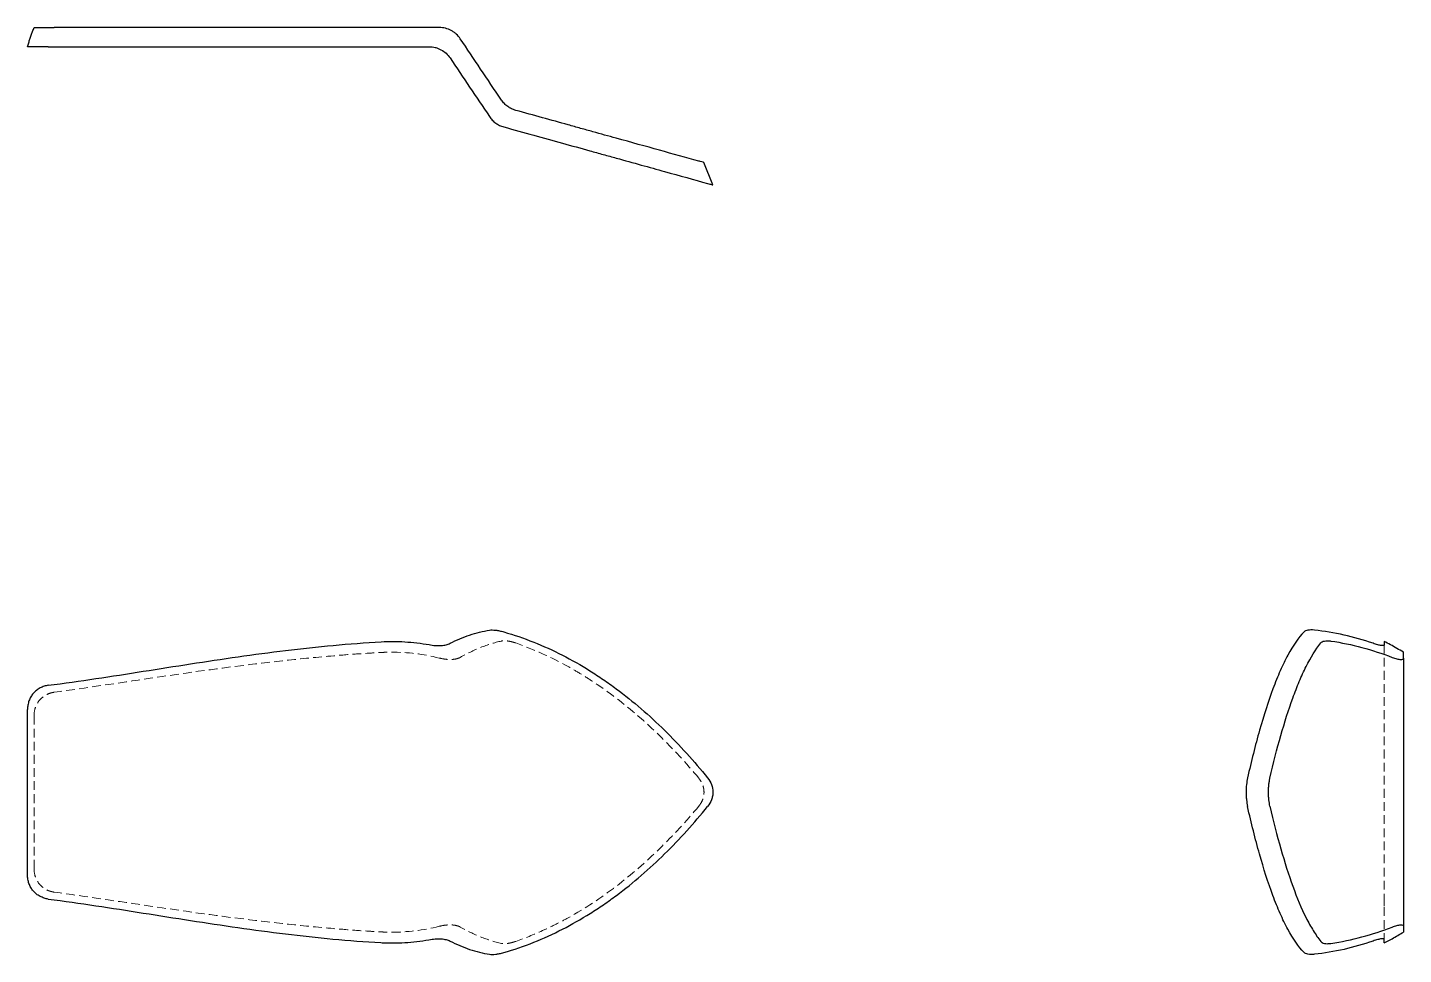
# Model space of a CAD drawing. Header units: millimetres. Extents: x 33 to 233, y 33 to 168.
import ezdxf

# ---------------------------------------------------------------- set-up
doc = ezdxf.new("R2010")
doc.units = ezdxf.units.MM
doc.linetypes.add('HIDDEN', pattern=[1.905, 1.27, -0.635])

msp = doc.modelspace()

# ---------------------------------------------------------------- linework, layer by layer
at = {"color": 7, "linetype": 'Continuous', "lineweight": 25}
for p, q in [((132.74, 145.19), (131.43, 148.45)), ((233.06, 76.48), (233.06, 37.52)), ((33.18, 44.98), (33.18, 69.02))]:
    msp.add_line(p, q, dxfattribs=at)
at = {"color": 7, "linetype": 'HIDDEN', "lineweight": 18}
for p, q in [((230.27, 78.42), (230.27, 35.58)), ((34.13, 45.9), (34.13, 68.1))]:
    msp.add_line(p, q, dxfattribs=at)
at = {"color": 7, "linetype": 'Continuous', "lineweight": 25}
for points, knots in [([(33.18, 165.27), (33.24, 165.46), (33.35, 165.83), (33.53, 166.39), (33.72, 166.94), (33.92, 167.5), (34.06, 167.87), (34.13, 168.06)], [0, 0, 0, 0, 0.196702, 0.395132, 0.595211, 0.796861, 1, 1, 1, 1]), ([(34.13, 168.06), (34.13, 168.06), (34.19, 168.06), (34.47, 168.06), (34.67, 168.06), (35.07, 168.06), (35.22, 168.06), (35.54, 168.06), (35.71, 168.06), (36.08, 168.06), (36.27, 168.06), (36.66, 168.06), (36.86, 168.06), (37.07, 168.06)], [0, 0, 0, 0, 0.25, 0.25, 0.5, 0.5, 0.625, 0.625, 0.75, 0.75, 0.875, 0.875, 1, 1, 1, 1]), ([(92.99, 168.06), (90.68, 168.06), (88.36, 168.06), (85.73, 168.06), (85.44, 168.06), (84.85, 168.06), (84.56, 168.06), (83.68, 168.06), (83.1, 168.06), (81.34, 168.06), (80.17, 168.06), (76.65, 168.06), (74.31, 168.06), (69.64, 168.06), (67.31, 168.06), (60.32, 168.06), (55.66, 168.06), (46.37, 168.06), (41.72, 168.06), (37.07, 168.06)], [0, 0, 0, 0, 0.125, 0.125, 0.140625, 0.140625, 0.15625, 0.15625, 0.1875, 0.1875, 0.25, 0.25, 0.375, 0.375, 0.5, 0.5, 0.75, 0.75, 1, 1, 1, 1]), ([(96.05, 166.43), (95.89, 166.67), (95.69, 166.89), (95.36, 167.2), (95.24, 167.29), (94.99, 167.47), (94.87, 167.55), (94.46, 167.76), (94.17, 167.88), (93.59, 168.02), (93.29, 168.06), (92.99, 168.06)], [0, 0, 0, 0, 0.25, 0.25, 0.375, 0.375, 0.5, 0.5, 0.75, 0.75, 1, 1, 1, 1]), ([(102.02, 157.53), (101.01, 159.04), (100, 160.54), (98.01, 163.51), (97.03, 164.97), (96.05, 166.43)], [0, 0, 0, 0, 0.5, 0.5, 1, 1, 1, 1]), ([(36.2, 165.27), (35.99, 165.27), (35.78, 165.27), (35.38, 165.27), (35.19, 165.27), (34.81, 165.27), (34.64, 165.27), (34.31, 165.27), (34.16, 165.27), (33.88, 165.27), (33.76, 165.27), (33.55, 165.27), (33.46, 165.27), (33.32, 165.27), (33.27, 165.27), (33.2, 165.27), (33.18, 165.27), (33.18, 165.27)], [0, 0, 0, 0, 0.125, 0.125, 0.25, 0.25, 0.375, 0.375, 0.5, 0.5, 0.625, 0.625, 0.75, 0.75, 0.875, 0.875, 1, 1, 1, 1]), ([(36.2, 165.27), (40.8, 165.27), (45.4, 165.27), (54.58, 165.27), (59.16, 165.27), (68.36, 165.27), (72.98, 165.27), (79.91, 165.27), (82.22, 165.27), (85.11, 165.27), (85.69, 165.27), (86.85, 165.27), (87.43, 165.27), (89.17, 165.27), (90.34, 165.27), (91.51, 165.27)], [0, 0, 0, 0, 0.25, 0.25, 0.5, 0.5, 0.75, 0.75, 0.875, 0.875, 0.90625, 0.90625, 0.9375, 0.9375, 1, 1, 1, 1]), ([(91.51, 165.27), (91.81, 165.27), (92.11, 165.24), (92.55, 165.13), (92.69, 165.08), (92.98, 164.97), (93.11, 164.91), (93.51, 164.69), (93.77, 164.52), (94.21, 164.11), (94.4, 163.89), (94.57, 163.64)], [0, 0, 0, 0, 0.25, 0.25, 0.375, 0.375, 0.5, 0.5, 0.75, 0.75, 1, 1, 1, 1]), ([(94.57, 163.64), (95.5, 162.25), (96.45, 160.84), (98.35, 158), (99.32, 156.57), (100.29, 155.12)], [0, 0, 0, 0, 0.5, 0.5, 1, 1, 1, 1]), ([(104.1, 156.03), (103.89, 156.09), (103.7, 156.16), (103.31, 156.35), (103.12, 156.46), (102.76, 156.71), (102.6, 156.86), (102.29, 157.17), (102.15, 157.35), (102.02, 157.53)], [0, 0, 0, 0, 0.25, 0.25, 0.5, 0.5, 0.75, 0.75, 1, 1, 1, 1]), ([(130.68, 148.66), (128.86, 149.16), (126.97, 149.69), (122.98, 150.79), (120.89, 151.37), (117.59, 152.29), (116.46, 152.6), (114.71, 153.09), (114.12, 153.25), (112.93, 153.58), (112.32, 153.75), (109.26, 154.6), (106.73, 155.3), (104.1, 156.03)], [0, 0, 0, 0, 0.25, 0.25, 0.5, 0.5, 0.625, 0.625, 0.6875, 0.6875, 0.75, 0.75, 1, 1, 1, 1]), ([(100.29, 155.12), (100.41, 154.94), (100.55, 154.77), (100.85, 154.45), (101.02, 154.31), (101.38, 154.05), (101.56, 153.94), (101.95, 153.76), (102.16, 153.68), (102.36, 153.62)], [0, 0, 0, 0, 0.25, 0.25, 0.5, 0.5, 0.75, 0.75, 1, 1, 1, 1]), ([(102.36, 153.62), (105.32, 152.8), (108.15, 152.02), (112.23, 150.89), (113.57, 150.52), (115.52, 149.97), (116.17, 149.8), (117.44, 149.44), (118.08, 149.27), (121.19, 148.4), (123.52, 147.76), (127.92, 146.54), (130, 145.96), (131.98, 145.41)], [0, 0, 0, 0, 0.25, 0.25, 0.375, 0.375, 0.4375, 0.4375, 0.5, 0.5, 0.75, 0.75, 1, 1, 1, 1]), ([(131.44, 148.45), (131.41, 148.46), (131.36, 148.47), (131.02, 148.57), (130.75, 148.64), (130.68, 148.66)], [0, 0, 0, 0, 0.407337, 0.845413, 1, 1, 1, 1]), ([(131.98, 145.41), (132.08, 145.38), (132.3, 145.32), (132.54, 145.25), (132.69, 145.21), (132.75, 145.2), (132.74, 145.2), (132.74, 145.2)], [0, 0, 0, 0, 0.241939, 0.490363, 0.732453, 0.98243, 1, 1, 1, 1]), ([(94.57, 78.62), (95.5, 79.11), (96.45, 79.51), (98.35, 80.15), (99.32, 80.38), (100.29, 80.54)], [0, 0, 0, 0, 0.5, 0.5, 1, 1, 1, 1]), ([(100.29, 80.54), (100.41, 80.56), (100.55, 80.56), (100.85, 80.56), (101.02, 80.55), (101.38, 80.51), (101.56, 80.48), (101.95, 80.39), (102.16, 80.34), (102.36, 80.28)], [0, 0, 0, 0, 0.25, 0.25, 0.5, 0.5, 0.75, 0.75, 1, 1, 1, 1]), ([(102.36, 80.28), (105.32, 79.43), (108.15, 78.29), (112.23, 76.21), (113.57, 75.46), (115.52, 74.23), (116.17, 73.81), (117.44, 72.93), (118.08, 72.48), (121.19, 70.17), (123.52, 68.15), (127.92, 63.82), (130, 61.51), (131.98, 59.08)], [0, 0, 0, 0, 0.25, 0.25, 0.375, 0.375, 0.4375, 0.4375, 0.5, 0.5, 0.75, 0.75, 1, 1, 1, 1]), ([(218.62, 80.28), (217.8, 79.43), (217.02, 78.29), (215.89, 76.21), (215.52, 75.46), (214.97, 74.23), (214.8, 73.81), (214.44, 72.93), (214.27, 72.48), (213.4, 70.17), (212.76, 68.15), (211.54, 63.82), (210.96, 61.51), (210.41, 59.08)], [0, 0, 0, 0, 0.25, 0.25, 0.375, 0.375, 0.4375, 0.4375, 0.5, 0.5, 0.75, 0.75, 1, 1, 1, 1]), ([(220.12, 80.54), (219.94, 80.56), (219.77, 80.56), (219.45, 80.56), (219.31, 80.55), (219.05, 80.51), (218.94, 80.48), (218.76, 80.39), (218.68, 80.34), (218.62, 80.28)], [0, 0, 0, 0, 0.25, 0.25, 0.5, 0.5, 0.75, 0.75, 1, 1, 1, 1]), ([(228.64, 78.62), (227.25, 79.11), (225.84, 79.51), (223, 80.15), (221.57, 80.38), (220.12, 80.54)], [0, 0, 0, 0, 0.5, 0.5, 1, 1, 1, 1]), ([(36.2, 72.52), (40.8, 73.12), (45.4, 73.83), (54.58, 75.28), (59.16, 76.01), (68.36, 77.32), (72.98, 77.9), (79.91, 78.54), (82.22, 78.72), (85.11, 78.88), (85.69, 78.9), (86.85, 78.9), (87.43, 78.88), (89.17, 78.77), (90.34, 78.63), (91.51, 78.43)], [0, 0, 0, 0, 0.25, 0.25, 0.5, 0.5, 0.75, 0.75, 0.875, 0.875, 0.90625, 0.90625, 0.9375, 0.9375, 1, 1, 1, 1]), ([(91.51, 78.43), (91.81, 78.37), (92.11, 78.33), (92.55, 78.3), (92.69, 78.3), (92.98, 78.3), (93.11, 78.3), (93.51, 78.32), (93.77, 78.36), (94.21, 78.46), (94.4, 78.53), (94.57, 78.62)], [0, 0, 0, 0, 0.25, 0.25, 0.375, 0.375, 0.5, 0.5, 0.75, 0.75, 1, 1, 1, 1]), ([(213.66, 59.05), (214.16, 61.22), (214.69, 63.28), (215.79, 67.16), (216.37, 68.98), (217.29, 71.5), (217.6, 72.31), (218.09, 73.46), (218.25, 73.83), (218.58, 74.55), (218.75, 74.91), (219.6, 76.6), (220.3, 77.74), (221.03, 78.67)], [0, 0, 0, 0, 0.25, 0.25, 0.5, 0.5, 0.625, 0.625, 0.6875, 0.6875, 0.75, 0.75, 1, 1, 1, 1]), ([(221.03, 78.67), (221.09, 78.74), (221.16, 78.8), (221.35, 78.9), (221.46, 78.93), (221.71, 78.98), (221.86, 79), (222.17, 78.99), (222.35, 78.98), (222.53, 78.95)], [0, 0, 0, 0, 0.25, 0.25, 0.5, 0.5, 0.75, 0.75, 1, 1, 1, 1]), ([(222.53, 78.95), (224.04, 78.73), (225.54, 78.41), (228.51, 77.62), (229.97, 77.14), (231.43, 76.58)], [0, 0, 0, 0, 0.5, 0.5, 1, 1, 1, 1]), ([(230.27, 78.43), (230.27, 78.37), (230.24, 78.33), (230.13, 78.3), (230.08, 78.3), (229.97, 78.3), (229.91, 78.3), (229.69, 78.32), (229.52, 78.36), (229.11, 78.46), (228.89, 78.53), (228.64, 78.62)], [0, 0, 0, 0, 0.25, 0.25, 0.375, 0.375, 0.5, 0.5, 0.75, 0.75, 1, 1, 1, 1]), ([(230.27, 78.89), (230.27, 78.89), (230.27, 78.93), (230.27, 78.83), (230.27, 78.56), (230.27, 78.43)], [0, 0, 0, 0, 0.004108, 0.5020284, 1, 1, 1, 1]), ([(233.06, 77.33), (232.43, 77.7), (231.51, 78.25), (230.56, 78.73), (230.27, 78.88)], [0, 0, 0, 0, 0.687373, 1, 1, 1, 1]), ([(231.43, 76.58), (231.67, 76.49), (231.89, 76.42), (232.2, 76.34), (232.29, 76.32), (232.47, 76.29), (232.55, 76.28), (232.76, 76.27), (232.88, 76.28), (233.02, 76.35), (233.06, 76.41), (233.06, 76.48)], [0, 0, 0, 0, 0.25, 0.25, 0.375, 0.375, 0.5, 0.5, 0.75, 0.75, 1, 1, 1, 1]), ([(233.06, 76.48), (233.06, 76.69), (233.06, 77.12), (233.06, 77.33), (233.06, 77.33), (233.06, 77.32)], [0, 0, 0, 0, 0.4185605, 0.84168, 1, 1, 1, 1]), ([(36.2, 72.52), (35.99, 72.49), (35.78, 72.45), (35.38, 72.32), (35.19, 72.24), (34.81, 72.04), (34.64, 71.92), (34.31, 71.66), (34.16, 71.51), (33.88, 71.19), (33.76, 71.02), (33.55, 70.66), (33.46, 70.46), (33.32, 70.06), (33.27, 69.86), (33.2, 69.44), (33.18, 69.23), (33.18, 69.02)], [0, 0, 0, 0, 0.125, 0.125, 0.25, 0.25, 0.375, 0.375, 0.5, 0.5, 0.625, 0.625, 0.75, 0.75, 0.875, 0.875, 1, 1, 1, 1]), ([(131.98, 59.08), (132.21, 58.79), (132.4, 58.47), (132.67, 57.75), (132.74, 57.38), (132.74, 56.81), (132.72, 56.62), (132.65, 56.25), (132.6, 56.07), (132.4, 55.54), (132.21, 55.21), (131.98, 54.92)], [0, 0, 0, 0, 0.25, 0.25, 0.5, 0.5, 0.625, 0.625, 0.75, 0.75, 1, 1, 1, 1]), ([(210.41, 59.08), (210.35, 58.79), (210.29, 58.47), (210.22, 57.75), (210.2, 57.38), (210.2, 56.81), (210.2, 56.62), (210.22, 56.25), (210.24, 56.07), (210.29, 55.54), (210.35, 55.21), (210.41, 54.92)], [0, 0, 0, 0, 0.25, 0.25, 0.5, 0.5, 0.625, 0.625, 0.75, 0.75, 1, 1, 1, 1]), ([(213.66, 54.95), (213.6, 55.24), (213.54, 55.55), (213.49, 56.08), (213.47, 56.26), (213.45, 56.62), (213.45, 56.81), (213.45, 57.19), (213.45, 57.37), (213.47, 57.74), (213.49, 57.92), (213.52, 58.27), (213.55, 58.44), (213.6, 58.75), (213.63, 58.91), (213.66, 59.05)], [0, 0, 0, 0, 0.25, 0.25, 0.375, 0.375, 0.5, 0.5, 0.625, 0.625, 0.75, 0.75, 0.875, 0.875, 1, 1, 1, 1]), ([(102.36, 33.71), (105.32, 34.56), (108.16, 35.71), (112.26, 37.8), (113.59, 38.56), (115.56, 39.8), (116.21, 40.22), (117.49, 41.1), (118.11, 41.55), (121.21, 43.85), (123.53, 45.86), (127.93, 50.19), (130, 52.49), (131.98, 54.92)], [0, 0, 0, 0, 0.25, 0.25, 0.375, 0.375, 0.4375, 0.4375, 0.5, 0.5, 0.75, 0.75, 1, 1, 1, 1]), ([(218.62, 33.71), (217.8, 34.56), (217.02, 35.71), (215.88, 37.8), (215.51, 38.56), (214.96, 39.8), (214.78, 40.22), (214.43, 41.1), (214.26, 41.55), (213.4, 43.85), (212.75, 45.86), (211.53, 50.19), (210.96, 52.49), (210.41, 54.92)], [0, 0, 0, 0, 0.25, 0.25, 0.375, 0.375, 0.4375, 0.4375, 0.5, 0.5, 0.75, 0.75, 1, 1, 1, 1]), ([(213.66, 54.95), (214.16, 52.78), (214.69, 50.72), (215.79, 46.84), (216.37, 45.02), (217.59, 41.67), (218.23, 40.13), (219.08, 38.43), (219.26, 38.11), (219.6, 37.48), (219.78, 37.18), (220.31, 36.31), (220.67, 35.79), (221.03, 35.33)], [0, 0, 0, 0, 0.25, 0.25, 0.5, 0.5, 0.75, 0.75, 0.8125, 0.8125, 0.875, 0.875, 1, 1, 1, 1]), ([(36.2, 41.48), (35.99, 41.51), (35.78, 41.55), (35.38, 41.68), (35.19, 41.77), (34.81, 41.97), (34.64, 42.08), (34.31, 42.34), (34.16, 42.49), (33.88, 42.81), (33.76, 42.98), (33.55, 43.34), (33.46, 43.54), (33.32, 43.94), (33.27, 44.14), (33.2, 44.56), (33.18, 44.77), (33.18, 44.98)], [0, 0, 0, 0, 0.125, 0.125, 0.25, 0.25, 0.375, 0.375, 0.5, 0.5, 0.625, 0.625, 0.75, 0.75, 0.875, 0.875, 1, 1, 1, 1]), ([(36.2, 41.48), (40.8, 40.88), (45.39, 40.17), (54.57, 38.73), (59.15, 37.99), (68.34, 36.68), (72.94, 36.11), (79.86, 35.46), (82.17, 35.28), (84.78, 35.14), (85.06, 35.13), (85.64, 35.11), (85.94, 35.1), (86.81, 35.1), (87.39, 35.12), (89.15, 35.23), (90.32, 35.37), (91.5, 35.58)], [0, 0, 0, 0, 0.25, 0.25, 0.5, 0.5, 0.75, 0.75, 0.875, 0.875, 0.890625, 0.890625, 0.90625, 0.90625, 0.9375, 0.9375, 1, 1, 1, 1]), ([(222.53, 35.04), (224.04, 35.27), (225.54, 35.58), (228.51, 36.38), (229.97, 36.86), (231.43, 37.42)], [0, 0, 0, 0, 0.5, 0.5, 1, 1, 1, 1]), ([(230.27, 35.11), (230.65, 35.31), (231.59, 35.8), (232.51, 36.35), (233.06, 36.67)], [0, 0, 0, 0, 0.402741, 1, 1, 1, 1]), ([(231.43, 37.42), (231.67, 37.51), (231.89, 37.58), (232.2, 37.66), (232.29, 37.68), (232.47, 37.71), (232.55, 37.72), (232.76, 37.74), (232.88, 37.72), (233.02, 37.65), (233.06, 37.59), (233.06, 37.52)], [0, 0, 0, 0, 0.25, 0.25, 0.375, 0.375, 0.5, 0.5, 0.75, 0.75, 1, 1, 1, 1]), ([(233.06, 37.52), (233.06, 37.38), (233.06, 37.11), (233.06, 36.85), (233.06, 36.68), (233.06, 36.68), (233.06, 36.67)], [0, 0, 0, 0, 0.25575, 0.511489, 0.771408, 1, 1, 1, 1]), ([(91.5, 35.58), (91.81, 35.63), (92.1, 35.67), (92.55, 35.7), (92.69, 35.71), (92.98, 35.71), (93.11, 35.7), (93.51, 35.68), (93.77, 35.64), (94.21, 35.54), (94.4, 35.47), (94.57, 35.38)], [0, 0, 0, 0, 0.25, 0.25, 0.375, 0.375, 0.5, 0.5, 0.75, 0.75, 1, 1, 1, 1]), ([(94.57, 35.38), (95.5, 34.9), (96.45, 34.49), (98.35, 33.85), (99.32, 33.62), (100.29, 33.46)], [0, 0, 0, 0, 0.5, 0.5, 1, 1, 1, 1]), ([(228.64, 35.38), (227.25, 34.9), (225.84, 34.49), (223, 33.85), (221.57, 33.62), (220.12, 33.46)], [0, 0, 0, 0, 0.5, 0.5, 1, 1, 1, 1]), ([(221.03, 35.33), (221.09, 35.26), (221.16, 35.2), (221.35, 35.1), (221.46, 35.06), (221.71, 35.01), (221.86, 35), (222.17, 35), (222.35, 35.01), (222.53, 35.04)], [0, 0, 0, 0, 0.25, 0.25, 0.5, 0.5, 0.75, 0.75, 1, 1, 1, 1]), ([(230.27, 35.58), (230.27, 35.63), (230.24, 35.67), (230.13, 35.7), (230.08, 35.71), (229.97, 35.71), (229.91, 35.7), (229.69, 35.68), (229.52, 35.64), (229.11, 35.54), (228.89, 35.47), (228.64, 35.38)], [0, 0, 0, 0, 0.25, 0.25, 0.375, 0.375, 0.5, 0.5, 0.75, 0.75, 1, 1, 1, 1]), ([(230.27, 35.11), (230.27, 35.11), (230.27, 35.08), (230.27, 35.2), (230.27, 35.45), (230.27, 35.58)], [0, 0, 0, 0, 0.004903, 0.502425, 1, 1, 1, 1]), ([(100.29, 33.46), (100.41, 33.44), (100.55, 33.43), (100.85, 33.43), (101.02, 33.44), (101.38, 33.49), (101.56, 33.52), (101.95, 33.6), (102.16, 33.65), (102.36, 33.71)], [0, 0, 0, 0, 0.25, 0.25, 0.5, 0.5, 0.75, 0.75, 1, 1, 1, 1]), ([(220.12, 33.46), (219.94, 33.44), (219.77, 33.43), (219.45, 33.43), (219.31, 33.44), (219.05, 33.49), (218.94, 33.52), (218.76, 33.6), (218.68, 33.65), (218.62, 33.71)], [0, 0, 0, 0, 0.25, 0.25, 0.5, 0.5, 0.75, 0.75, 1, 1, 1, 1])]:
    msp.add_open_spline(points, degree=3, knots=knots, dxfattribs=at)
at = {"color": 7, "linetype": 'HIDDEN', "lineweight": 18}
for points, knots in [([(102.02, 78.95), (101.01, 78.73), (100, 78.41), (98.01, 77.62), (97.03, 77.14), (96.05, 76.58)], [0, 0, 0, 0, 0.5, 0.5, 1, 1, 1, 1]), ([(104.1, 78.67), (103.89, 78.74), (103.7, 78.8), (103.31, 78.9), (103.12, 78.93), (102.76, 78.98), (102.6, 79), (102.29, 78.99), (102.15, 78.98), (102.02, 78.95)], [0, 0, 0, 0, 0.25, 0.25, 0.5, 0.5, 0.75, 0.75, 1, 1, 1, 1]), ([(130.68, 59.05), (128.86, 61.22), (126.97, 63.28), (122.98, 67.16), (120.89, 68.98), (117.59, 71.5), (116.46, 72.31), (114.71, 73.46), (114.12, 73.83), (112.93, 74.55), (112.32, 74.91), (109.26, 76.6), (106.73, 77.74), (104.1, 78.67)], [0, 0, 0, 0, 0.25, 0.25, 0.5, 0.5, 0.625, 0.625, 0.6875, 0.6875, 0.75, 0.75, 1, 1, 1, 1]), ([(92.99, 76.48), (90.68, 77.06), (88.36, 77.34), (85.73, 77.34), (85.44, 77.33), (84.85, 77.31), (84.56, 77.29), (83.68, 77.25), (83.1, 77.21), (81.34, 77.1), (80.17, 77.02), (76.65, 76.73), (74.31, 76.51), (69.64, 76.03), (67.31, 75.76), (60.32, 74.9), (55.66, 74.24), (46.37, 72.86), (41.72, 72.15), (37.07, 71.52)], [0, 0, 0, 0, 0.125, 0.125, 0.140625, 0.140625, 0.15625, 0.15625, 0.1875, 0.1875, 0.25, 0.25, 0.375, 0.375, 0.5, 0.5, 0.75, 0.75, 1, 1, 1, 1]), ([(96.05, 76.58), (95.89, 76.49), (95.69, 76.42), (95.36, 76.34), (95.24, 76.32), (94.99, 76.29), (94.87, 76.28), (94.46, 76.27), (94.17, 76.28), (93.59, 76.35), (93.29, 76.41), (92.99, 76.48)], [0, 0, 0, 0, 0.25, 0.25, 0.375, 0.375, 0.5, 0.5, 0.75, 0.75, 1, 1, 1, 1]), ([(34.13, 68.1), (34.13, 68.51), (34.19, 68.92), (34.47, 69.7), (34.67, 70.06), (35.07, 70.53), (35.22, 70.67), (35.54, 70.93), (35.71, 71.04), (36.08, 71.24), (36.27, 71.32), (36.66, 71.44), (36.86, 71.49), (37.07, 71.52)], [0, 0, 0, 0, 0.25, 0.25, 0.5, 0.5, 0.625, 0.625, 0.75, 0.75, 0.875, 0.875, 1, 1, 1, 1]), ([(130.68, 54.95), (130.91, 55.24), (131.11, 55.55), (131.31, 56.08), (131.36, 56.26), (131.43, 56.62), (131.45, 56.81), (131.45, 57.19), (131.43, 57.37), (131.36, 57.74), (131.31, 57.92), (131.17, 58.27), (131.09, 58.44), (130.9, 58.75), (130.79, 58.91), (130.68, 59.05)], [0, 0, 0, 0, 0.25, 0.25, 0.375, 0.375, 0.5, 0.5, 0.625, 0.625, 0.75, 0.75, 0.875, 0.875, 1, 1, 1, 1]), ([(130.68, 54.95), (128.86, 52.78), (126.97, 50.72), (122.98, 46.84), (120.9, 45.02), (116.5, 41.67), (114.19, 40.13), (111.12, 38.43), (110.5, 38.11), (109.25, 37.48), (108.62, 37.18), (106.71, 36.31), (105.42, 35.79), (104.1, 35.33)], [0, 0, 0, 0, 0.25, 0.25, 0.5, 0.5, 0.75, 0.75, 0.8125, 0.8125, 0.875, 0.875, 1, 1, 1, 1]), ([(34.13, 45.9), (34.13, 45.49), (34.19, 45.08), (34.47, 44.3), (34.67, 43.94), (35.07, 43.47), (35.22, 43.33), (35.54, 43.07), (35.71, 42.96), (36.08, 42.76), (36.27, 42.68), (36.66, 42.56), (36.86, 42.51), (37.07, 42.48)], [0, 0, 0, 0, 0.25, 0.25, 0.5, 0.5, 0.625, 0.625, 0.75, 0.75, 0.875, 0.875, 1, 1, 1, 1]), ([(92.99, 37.52), (90.67, 36.94), (88.34, 36.66), (85.71, 36.67), (85.42, 36.67), (84.83, 36.69), (84.54, 36.71), (83.66, 36.75), (83.08, 36.79), (81.32, 36.9), (80.15, 36.99), (76.64, 37.27), (74.3, 37.49), (69.63, 37.98), (67.3, 38.25), (60.31, 39.11), (55.66, 39.77), (46.36, 41.14), (41.72, 41.85), (37.07, 42.48)], [0, 0, 0, 0, 0.125, 0.125, 0.140625, 0.140625, 0.15625, 0.15625, 0.1875, 0.1875, 0.25, 0.25, 0.375, 0.375, 0.5, 0.5, 0.75, 0.75, 1, 1, 1, 1]), ([(96.05, 37.42), (95.89, 37.51), (95.69, 37.58), (95.36, 37.66), (95.24, 37.68), (94.99, 37.71), (94.87, 37.72), (94.46, 37.74), (94.17, 37.72), (93.59, 37.65), (93.29, 37.59), (92.99, 37.52)], [0, 0, 0, 0, 0.25, 0.25, 0.375, 0.375, 0.5, 0.5, 0.75, 0.75, 1, 1, 1, 1]), ([(102.02, 35.04), (101.01, 35.27), (100, 35.58), (98.01, 36.38), (97.03, 36.86), (96.05, 37.42)], [0, 0, 0, 0, 0.5, 0.5, 1, 1, 1, 1]), ([(104.1, 35.33), (103.9, 35.26), (103.7, 35.2), (103.31, 35.1), (103.12, 35.06), (102.76, 35.01), (102.6, 35), (102.29, 35), (102.15, 35.01), (102.02, 35.04)], [0, 0, 0, 0, 0.25, 0.25, 0.5, 0.5, 0.75, 0.75, 1, 1, 1, 1])]:
    msp.add_open_spline(points, degree=3, knots=knots, dxfattribs=at)
msp.add_open_spline([(230.27, 41.48), (230.27, 41.16), (230.27, 40.8), (230.27, 40.43)], degree=3, dxfattribs=at)

doc.saveas('drawing.dxf')
